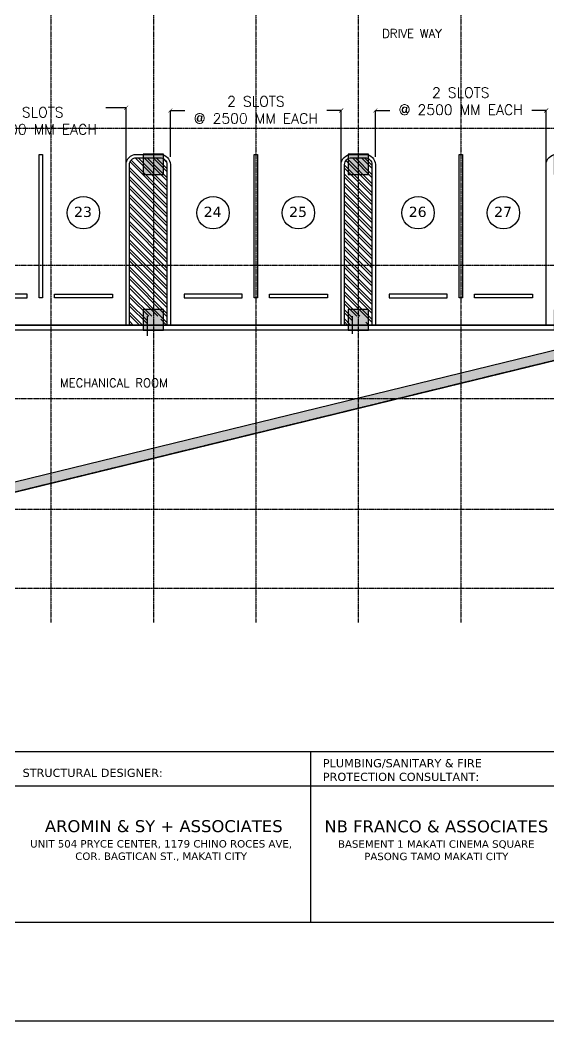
# Model space of a CAD drawing. Header units: inches. Extents: x -189245 to 740841, y -215444 to 469401.
# Drawn here: x -15841 to -353, y 109162 to 138490 of the extents above; entities that cross this region are included whole.
import ezdxf
from ezdxf.enums import TextEntityAlignment as Align

# ---------------------------------------------------------------- set-up
doc = ezdxf.new("R2010")
doc.units = ezdxf.units.IN
doc.header["$LTSCALE"] = 10
doc.header["$MEASUREMENT"] = 0
doc.linetypes.add('GRID NORMAL$0$GRID BASEMENT$0$GRID GROUND$0$GRID$0$$0$PHANTOM', pattern=[2.5, 1.25, -0.25, 0.25, -0.25, 0.25, -0.25])
for name, color, linetype in [('3', 252, 'Continuous'), ('A-CMU PLASTER', 8, 'Continuous'), ('A-CMU WALL', 4, 'Continuous'), ('A-COLUMN HATCH', 252, 'Continuous'), ('a-dim', 8, 'Continuous'), ('A-DOOR', 1, 'Continuous'), ('A-GRID', 8, 'Continuous'), ('A-PARKING', 252, 'Continuous'), ('A-RETAINING HATCH', 252, 'Continuous'), ('A-ROAD', 252, 'Continuous'), ('A-TEXT', 3, 'Continuous'), ('COL SETOUT', 1, 'Continuous'), ('TEXT', 3, 'Continuous'), ('TSG- WALL 100', 244, 'Continuous')]:
    doc.layers.add(name, color=color, linetype=linetype)
doc.layers.add('DEFPOINT', color=7, linetype='Continuous', plot=False)
doc.layers.add('Defpoints @ 1', color=7, linetype='Continuous', plot=False)
doc.styles.add('loudet_font200', font='romans.shx')
doc.styles.add('PRSP_Simplex', font='simplex.shx')
doc.styles.add('ROMANS 300', font='romans.shx', dxfattribs={"height": 300})
doc.styles.add('VERDANA', font='verdana.TTF')
doc.dimstyles.get("Standard").update_dxf_attribs({"dimtxt": 0.18, "dimasz": 0.18, "dimexe": 0.18, "dimexo": 0.0625, "dimgap": 0.09, "dimtad": 0, "dimtih": 1, "dimtoh": 1, "dimdec": 4, "dimzin": 0, "dimdsep": 46, "dimtxsty": 'Standard', "dimcen": 0.09, "dimadec": 0, "dimazin": 0, "dimtfac": 1, "dimtdec": 4, "dimtofl": 0, "dimtmove": 0, "dimatfit": 3, "dimfxl": 1, "dimtolj": 1, "dimtzin": 0, "dimarcsym": 0})

# ---------------------------------------------------------------- blocks, each defined once
blk = doc.blocks.new('Park-slot2')
at = {"color": 1}
blk.add_lwpolyline([(800, 1200), (5000, 1200), (5000, 1300), (800, 1300)], close=True, dxfattribs=at)
at = {"color": 2}
blk.add_lwpolyline([(800, 850), (900, 850), (900, -850), (800, -850)], close=True, dxfattribs=at)
blk = doc.blocks.new('_ARCHTICK')
at = {"color": 0, "linetype": 'ByBlock', "ltscale": 20, "const_width": 0.15}
blk.add_lwpolyline([(-0.5, -0.5), (0.5, 0.5)], dxfattribs=at)
blk = doc.blocks.new('*D915')
at = {"layer": 'a-dim', "color": 1, "lineweight": -2}
for p, q in [((-17736, 134561), (-17736, 135919)), ((-17736, 135919), (-17487, 135919)), ((-12736, 135919), (-13330, 135919)), ((-12736, 134254), (-12736, 135919))]:
    blk.add_line(p, q, dxfattribs=at)
at = {"layer": 'Defpoints', "color": 0}
for p in [(-12736, 135919), (-17736, 134561), (-12736, 134254)]:
    blk.add_point(p, dxfattribs=at)
at = {"layer": 'a-dim', "color": 1, "lineweight": -2, "xscale": 120, "yscale": 120, "zscale": 120, "rotation": 180}
blk.add_blockref('_ARCHTICK', (-17736, 135919), dxfattribs=at)
at = {"layer": 'a-dim', "color": 1, "lineweight": -2, "xscale": 120, "yscale": 120, "zscale": 120}
blk.add_blockref('_ARCHTICK', (-12736, 135919), dxfattribs=at)
at = {"layer": 'a-dim', "color": 3, "insert": (-15409, 135535), "char_height": 300, "attachment_point": 5, "style": 'ROMANS 300'}
blk.add_mtext('\\A1;2 SLOTS\\P@ 2500 MM EACH', dxfattribs=at)
blk = doc.blocks.new('*D916')
at = {"layer": 'a-dim', "color": 1, "lineweight": -2}
for p, q in [((-11439, 134481), (-11439, 135839)), ((-11439, 135839), (-11015, 135839)), ((-6439, 135839), (-6857, 135839)), ((-6439, 134174), (-6439, 135839))]:
    blk.add_line(p, q, dxfattribs=at)
at = {"layer": 'Defpoints', "color": 0}
for p in [(-6439, 135839), (-11439, 134481), (-6439, 134174)]:
    blk.add_point(p, dxfattribs=at)
at = {"layer": 'a-dim', "color": 1, "lineweight": -2, "xscale": 120, "yscale": 120, "zscale": 120, "rotation": 180}
blk.add_blockref('_ARCHTICK', (-11439, 135839), dxfattribs=at)
at = {"layer": 'a-dim', "color": 1, "lineweight": -2, "xscale": 120, "yscale": 120, "zscale": 120}
blk.add_blockref('_ARCHTICK', (-6439, 135839), dxfattribs=at)
at = {"layer": 'a-dim', "color": 3, "insert": (-8936, 135855), "char_height": 300, "attachment_point": 5, "style": 'ROMANS 300'}
blk.add_mtext('\\A1;2 SLOTS\\P@ 2500 MM EACH', dxfattribs=at)
blk = doc.blocks.new('*D917')
at = {"layer": 'a-dim', "color": 1, "lineweight": -2}
for p, q in [((-5436, 134481), (-5436, 135839)), ((-5436, 135839), (-5015, 135839)), ((-436, 135839), (-857, 135839)), ((-436, 134174), (-436, 135839))]:
    blk.add_line(p, q, dxfattribs=at)
at = {"layer": 'Defpoints', "color": 0}
for p in [(-436, 135839), (-5436, 134481), (-436, 134174)]:
    blk.add_point(p, dxfattribs=at)
at = {"layer": 'a-dim', "color": 1, "lineweight": -2, "xscale": 120, "yscale": 120, "zscale": 120, "rotation": 180}
blk.add_blockref('_ARCHTICK', (-5436, 135839), dxfattribs=at)
at = {"layer": 'a-dim', "color": 1, "lineweight": -2, "xscale": 120, "yscale": 120, "zscale": 120}
blk.add_blockref('_ARCHTICK', (-436, 135839), dxfattribs=at)
at = {"layer": 'a-dim', "color": 3, "insert": (-2936, 136112), "char_height": 300, "attachment_point": 5, "style": 'ROMANS 300'}
blk.add_mtext('\\A1;2 SLOTS\\P@ 2500 MM EACH', dxfattribs=at)
blk = doc.blocks.new('1')
at = {"layer": 'A-DOOR'}
blk.add_circle((0, 0), 475, dxfattribs=at)
at = {"layer": 'TEXT', "style": 'VERDANA'}
blk.add_attdef('15B', (-404, -124), '', height=300, dxfattribs=at)

msp = doc.modelspace()

# ---------------------------------------------------------------- hatches: boundary and pattern name
at = {"layer": 'A-PARKING'}
h = msp.add_hatch(dxfattribs=at)
h.set_pattern_fill('ANSI32', color=8, scale=500, angle=90, style=0)
h.set_pattern_definition([(135, (-33710.7, 11970.54), (-132.58252, -132.58252), []), (135, (-33710.7, 12058.93), (-132.58252, -132.58252), [])])
h.paths.add_polyline_path([(-5535.98035, 131339.28209), (-5917.02597, 131338.99734), (-5917.02597, 129811.07958), (-5717.02597, 129811.07958), (-5717.02597, 129553.88317), (-5535.98035, 129553.88317)])
h.paths.add_polyline_path([(-5917.02597, 131338.99734), (-6339.10535, 131338.68193), (-6339.10535, 129553.88317), (-6117.02597, 129553.88317), (-6117.02597, 129811.07958), (-5917.02597, 129811.07958)])
h.paths.add_polyline_path([(-5535.98035, 134253.88317, 0.4142135624), (-5735.98035, 134453.88317), (-5917.02597, 134453.88317), (-5917.02597, 131338.99734), (-5535.98035, 131339.28209)])
h.paths.add_polyline_path([(-5917.02597, 134453.88317), (-6139.10535, 134453.88317, 0.4142135624), (-6339.10535, 134253.88317), (-6339.10535, 131338.68193), (-5917.02597, 131338.99734)])
h.paths.add_polyline_path([(-11539.10535, 134253.88317, 0.4142135624), (-11739.10535, 134453.88317), (-11917.02597, 134453.88317), (-11917.02597, 131334.51364), (-11539.10535, 131334.79606)])
h.paths.add_polyline_path([(-11917.02597, 134453.88317), (-12435.98035, 134453.88317, 0.4142135624), (-12635.98035, 134253.88317), (-12635.98035, 131333.97638), (-11917.02597, 131334.51364)])
h.paths.add_polyline_path([(-11917.02597, 131334.51364), (-12635.98035, 131333.97638), (-12635.98035, 129553.88317), (-12123.27597, 129553.88317), (-12123.27597, 129811.07958), (-11917.02597, 129811.07958)])
h.paths.add_polyline_path([(-11539.10535, 131334.79606), (-11917.02597, 131334.51364), (-11917.02597, 129811.07958), (-11723.27597, 129811.07958), (-11723.27597, 129553.88317), (-11539.10535, 129553.88317)])
at = {"layer": 'A-RETAINING HATCH', "ltscale": 2}
h = msp.add_hatch(color=256, dxfattribs=at)
h.paths.add_polyline_path([(-33710.98035, 174466.41645), (-36154.79826, 174466.41645), (-36919.45453, 170416.55586), (-36940.82955, 170259.33448), (-37901.00309, 163196.89424), (-38512.67928, 155926.09267), (-38748.67197, 148654.55267), (-38607.80593, 141369.98807), (-38092.91343, 134081.92157), (-37205.75487, 126829.90499), (-36385.40563, 122141.34986), (-33710.98035, 122141.34986), (-33710.98035, 121841.34986), (-36637.47257, 121841.34986), (-37502.59696, 126785.80913), (-38391.62622, 134053.11762), (-38907.60135, 141356.50819), (-39048.76609, 148656.51948), (-38812.25769, 155943.94953), (-38199.35805, 163229.29404), (-37238.09484, 170299.74916), (-37215.67917, 170464.62491), (-36403.45569, 174766.41645), (-33710.98035, 174766.41648)])
h.paths.add_polyline_path([(-27035.98035, 172453.88317), (-28335.98035, 172453.88317), (-28335.98035, 172153.88317), (-27035.98035, 172153.88317)])
h.paths.add_polyline_path([(-21635.94908, 172153.88317), (-19660.62503, 172153.88317), (-15035.94908, 170832.68086), (-15035.94908, 167153.88317), (-2158.97239, 167153.88317), (13464.01965, 162690.59265), (13464.01965, 155053.88317), (13764.01965, 155053.88317), (13764.01965, 162916.88895), (-2116.95962, 167453.88314), (-14735.94908, 167453.88314), (-14735.94908, 171058.97715), (-19618.61237, 172453.88317), (-21635.94908, 172453.88317)])
h.paths.add_polyline_path([(13464.01965, 132157.45303), (13464.01965, 141553.41648), (13764.01965, 141553.41648), (13764.01965, 131921.89602), (13764.01966, 131921.89602), (-18046.87211, 124153.88317), (-21860.98035, 124153.88317), (-21860.98035, 124453.88317), (-18082.97077, 124453.88317)])
h.paths.add_polyline_path([(-27035.98035, 124453.88317), (-28335.98035, 124453.88317), (-28335.98035, 124153.88317), (-27035.98035, 124153.88317)])
h.paths.add_polyline_path([(13464.01965, 147553.88317), (13464.01965, 149053.41648)])
edge = h.paths.add_edge_path()
edge.add_line((13764.01965, 155053.88317), (13764.01965, 162916.88895))
edge.add_line((13464.01965, 155053.88317), (13464.01965, 162053.88317))
edge.add_line((13464.01965, 150653.88317), (13464.01965, 153553.41648))
edge.add_line((13464.01965, 143153.88317), (13464.01965, 145953.88317))
edge.add_line((13464.01965, 150653.88317), (13464.01965, 153353.88317))
edge.add_line((13464.01965, 143253.88317), (13464.01965, 145953.88317))
h.paths.add_polyline_path([(-21635.94908, 172453.88317), (-21860.98035, 172453.88317), (-21860.98035, 172153.88317), (-21635.94908, 172153.88317)])
h.paths.add_polyline_path([(13764.01965, 153553.41648), (13364.01965, 153553.41648), (13364.01965, 150553.41648), (13764.01965, 150553.41648)])
h.paths.add_polyline_path([(13764.01965, 149053.41648), (13364.01965, 149053.41648), (13364.01965, 147553.41648), (13764.01965, 147553.41648)])
h.paths.add_polyline_path([(13764.01965, 146053.41648), (13364.01965, 146053.41648), (13364.01965, 143053.41648), (13764.01965, 143053.41648)])
at = {"layer": 'COL SETOUT'}
h = msp.add_hatch(color=254, dxfattribs=at)
h.paths.add_polyline_path([(-18235.97976, 129403.88317), (-17635.97976, 129403.88317), (-17635.97976, 130003.88317), (-18235.97976, 130003.88317)])
h.paths.add_polyline_path([(-12235.98035, 129403.88317), (-11635.98035, 129403.88317), (-11635.98035, 130003.88317), (-12235.98035, 130003.88317)])
h.paths.add_polyline_path([(-6235.98035, 129404.3497), (-5635.98035, 129404.3497), (-5635.98035, 130004.3497), (-6235.98035, 130004.3497)])
h.paths.add_polyline_path([(-235.98035, 129403.88317), (364.01965, 129403.88317), (364.01965, 130003.88317), (-235.98035, 130003.88317)])
h.paths.add_polyline_path([(2664.01965, 129403.88317), (3264.01965, 129403.88317), (3264.01965, 130003.88317), (2664.01965, 130003.88317)])
h.paths.add_polyline_path([(7035.56447, 130308.82722), (7618.85782, 130449.42904), (7478.256, 131032.72238), (6894.96265, 130892.12056)])
h.paths.add_polyline_path([(6106.23214, 134433.58392), (6690.85418, 134568.55455), (6555.88354, 135153.17659), (5971.2615, 135018.20596)])
h.paths.add_polyline_path([(13158.19799, 131805.44429), (13741.49134, 131946.0461), (13600.88952, 132529.33945), (13017.59617, 132388.73763)])
h.paths.add_polyline_path([(13179.2615, 136120.38991), (13763.88354, 136255.36054), (13628.91291, 136839.98258), (13044.29087, 136705.01195)])
h.paths.add_polyline_path([(13164.01965, 141553.88317), (13764.01965, 141553.88317), (13764.01965, 143053.88317), (13164.01965, 143053.88317)])
h.paths.add_polyline_path([(13164.01965, 146053.88317), (13764.01965, 146053.88317), (13764.01965, 147553.88317), (13164.01965, 147553.88317)])
h.paths.add_polyline_path([(13164.01965, 149053.88317), (13764.01965, 149053.88317), (13764.01965, 150553.88317), (13164.01965, 150553.88317)])
h.paths.add_polyline_path([(13164.01965, 153553.88317), (13764.01965, 153553.88317), (13764.01965, 155053.88317), (13164.01965, 155053.88317)])
h.paths.add_polyline_path([(13164.01965, 162076.48206), (13764.01965, 162076.48206), (13764.01965, 162676.48206), (13164.01965, 162676.48206)])
h.paths.add_polyline_path([(5664.01965, 162053.88317), (6264.01965, 162053.88317), (6264.01965, 162653.88317), (5664.01965, 162653.88317)], flags=17)
h.paths.add_polyline_path([(-285.98035, 146353.88317), (414.01965, 146353.88317), (414.01965, 147553.88317), (-285.98035, 147553.88317)], flags=17)
h.paths.add_polyline_path([(-285.98035, 141553.88317), (414.01965, 141553.88317), (414.01965, 142753.88317), (-285.98035, 142753.88317)], flags=17)
h.paths.add_polyline_path([(-6285.98035, 141553.88317), (-5585.98035, 141553.88317), (-5585.98035, 142753.88317), (-6285.98035, 142753.88317)], flags=17)
h.paths.add_polyline_path([(-12285.98035, 141553.88317), (-11585.98035, 141553.88317), (-11585.98035, 142753.88317), (-12285.98035, 142753.88317)], flags=17)
h.paths.add_polyline_path([(-12285.98035, 146353.88317), (-11585.98035, 146353.88317), (-11585.98035, 147553.88317), (-12285.98035, 147553.88317)], flags=17)
h.paths.add_polyline_path([(-18285.98035, 146353.88317), (-17585.98035, 146353.88317), (-17585.98035, 147553.88317), (-18285.98035, 147553.88317)])
edge = h.paths.add_edge_path()
edge.add_line((-2592.23035, 167053.88317), (6331.07934, 162203.88317))
edge.add_arc((-11742.23035, 141353.88317), 200, 270, 360)
edge.add_arc((-11742.23035, 141353.88317), 300, 270, 360)
edge.add_line((-12142.23035, 141153.88317), (-11742.23035, 141153.88317))
edge.add_line((-12142.23035, 141053.88317), (-11742.23035, 141053.88317))
edge.add_arc((-12142.23035, 141353.88317), 200, 180, 270)
edge.add_arc((-12142.23035, 141353.88317), 300, 180, 270)
h = msp.add_hatch(color=254, dxfattribs=at)
h.paths.add_polyline_path([(-18235.98036, 133958.04826), (-17635.98036, 133958.04826), (-17635.98036, 134558.04826), (-18235.98036, 134558.04826)])
h.paths.add_polyline_path([(-235.98133, 133960.69607), (364.01867, 133960.69607), (364.01867, 134560.69607), (-235.98133, 134560.69607)])
h.paths.add_polyline_path([(-6235.98121, 133959.83461), (-5635.98121, 133959.83461), (-5635.98121, 134559.83461), (-6235.98121, 134559.83461)])
h.paths.add_polyline_path([(-12235.98108, 133958.96918), (-11635.98108, 133958.96918), (-11635.98108, 134558.96918), (-12235.98108, 134558.96918)])
edge = h.paths.add_edge_path()
edge.add_arc((-18036.05227, 135015.05925), 200, 0, 90)
edge.add_arc((-18036.05227, 135015.05925), 300, 0, 90)
edge.add_arc((-18448.55227, 135015.05925), 200, 90, 180)
edge.add_arc((-18448.55227, 135015.05925), 300, 90, 180)
edge.add_line((-18036.05227, 135215.05925), (-18448.55227, 135215.05925))
edge.add_line((-18036.05227, 135315.05925), (-18448.55227, 135315.05925))
h.paths.add_polyline_path([(-5089.55178, 136586.54288), (-782.40892, 136586.54288), (-782.40892, 135636.54288), (-5089.55178, 135636.54288)], flags=9)
h.paths.add_polyline_path([(-11089.55178, 136330.10951), (-6782.40892, 136330.10951), (-6782.40892, 135380.10951), (-11089.55178, 135380.10951)], flags=9)
h.paths.add_polyline_path([(-17562.28101, 136010.10951), (-13255.13815, 136010.10951), (-13255.13815, 135060.10951), (-17562.28101, 135060.10951)], flags=9)

# ---------------------------------------------------------------- linework, layer by layer
at = {"layer": '3', "color": 3, "linetype": 'GRID NORMAL$0$GRID BASEMENT$0$GRID GROUND$0$GRID$0$$0$PHANTOM', "flags": 128}
msp.add_lwpolyline([(17371.35219, 161873.70839), (16907.36937, 153196.10388), (17289.02822, 141092.11956), (18264.2428, 133020.82124), (-36399.54194, 119672.28056), (-37656.67603, 126517.80566), (-38611.74904, 133815.57488), (-39192.1149, 141152.6571), (-39395.69803, 148489.83325), (-39219.51338, 155817.71555), (-38664.92755, 163146.76286), (-37737.27581, 170427.90716), (-36503.49476, 177277.67973), (17390.30657, 161880.9048)], dxfattribs=at)
msp.add_lwpolyline([(17371.35219, 161873.70839), (16907.36937, 153196.10388), (17289.02822, 141092.11956), (18264.2428, 133020.82124), (-36399.54194, 119672.28056), (-37656.67603, 126517.80566), (-38611.74904, 133815.57488), (-39192.1149, 141152.6571), (-39395.69803, 148489.83325), (-39219.51338, 155817.71555), (-38664.92755, 163146.76286), (-37737.27581, 170427.90716), (-36503.49476, 177277.67973), (17390.30657, 161880.9048)], dxfattribs=at)
at = {"layer": 'A-CMU PLASTER'}
for p, q in [((-12123.27597, 129553.88317), (-17717.02597, 129553.88317)), ((-12123.27597, 129403.88317), (-17567.02597, 129403.88317)), ((-6117.02597, 129553.88317), (-11723.27597, 129553.88317)), ((-6117.02597, 129403.88317), (-11723.27597, 129403.88317)), ((-117.02597, 129553.88317), (-5717.02597, 129553.88317)), ((-117.02597, 129403.88317), (-5717.02597, 129403.88317))]:
    msp.add_line(p, q, dxfattribs=at)
at = {"layer": 'A-CMU WALL'}
msp.add_lwpolyline([(-17715.98035, 129553.88317), (2802.10639, 129553.88317), (2187.83942, 129403.88317), (-17715.98035, 129403.88317)], close=True, dxfattribs=at)
at = {"layer": 'A-COLUMN HATCH', "color": 8}
for p, q in [((-12123.27597, 129811.07958), (-12123.27597, 129233.43544)), ((-6117.02597, 129811.07958), (-6117.02597, 129291.51861))]:
    msp.add_line(p, q, dxfattribs=at)
at = {"layer": 'A-GRID', "linetype": 'GRID NORMAL$0$GRID BASEMENT$0$GRID GROUND$0$GRID$0$$0$PHANTOM'}
for p, q in [((-14935.98035, 178562.49557), (-14935.98035, 120834.15344)), ((-11935.98035, 178562.49557), (-11935.98035, 120834.15344)), ((-8935.98035, 178562.49557), (-8935.98035, 120834.15344)), ((-5935.98035, 178562.49557), (-5935.98035, 120834.15344)), ((-2935.98035, 178562.49557), (-2935.98035, 120834.15344)), ((23234.69143, 135313.55423), (-43780.74842, 135303.88317))]:
    msp.add_line(p, q, dxfattribs=at)
for points in [[(-43780.71688, 131303.52018), (23234.69143, 131305.93244)], [(-43780.74842, 127403.88317), (23234.69143, 127403.88317)], [(-43780.74842, 124153.88317), (23234.69143, 124153.88317)], [(-43780.74842, 121841.34986), (23234.7224, 121841.34986)]]:
    msp.add_lwpolyline(points, dxfattribs=at)
at = {"layer": 'A-PARKING', "color": 2}
for points in [[(-14835.98035, 130353.88317), (-14835.98035, 130453.88317), (-13135.98035, 130453.88317), (-13135.98035, 130353.88317)], [(-8539.10535, 130353.88317), (-8539.10535, 130453.88317), (-6839.10535, 130453.88317), (-6839.10535, 130353.88317)], [(-2535.98035, 130353.88317), (-2535.98035, 130453.88317), (-835.98035, 130453.88317), (-835.98035, 130353.88317)]]:
    msp.add_lwpolyline(points, close=True, dxfattribs=at)
at = {"layer": 'A-ROAD'}
for points in [[(-12735.98035, 129553.88317), (-12735.98035, 134253.88317, -0.4142135624), (-12435.98035, 134553.88317), (-11739.10535, 134553.88317, -0.4142135624), (-11439.10535, 134253.88317), (-11439.10535, 129553.88317)], [(-12635.98035, 129553.88317), (-12635.98035, 134253.88317, -0.4142135624), (-12435.98035, 134453.88317), (-11739.10535, 134453.88317, -0.4142135624), (-11539.10535, 134253.88317), (-11539.10535, 129553.88317)], [(-6439.10535, 129553.88317), (-6439.10535, 134253.88317, -0.4142135624), (-6139.10535, 134553.88317), (-5735.98035, 134553.88317, -0.4142135624), (-5435.98035, 134253.88317), (-5435.98035, 129553.88317)], [(-6339.10535, 129553.88317), (-6339.10535, 134253.88317, -0.4142135624), (-6139.10535, 134453.88317), (-5735.98035, 134453.88317, -0.4142135624), (-5535.98035, 134253.88317), (-5535.98035, 129553.88317)], [(-435.98035, 129553.88317), (-435.98035, 134253.88317, -0.4142135624), (-135.98035, 134553.88317), (114.01965, 134553.88317, -0.4142135624), (414.01965, 134253.88317), (414.01965, 129553.88317)]]:
    msp.add_lwpolyline(points, format="xyb", dxfattribs=at)
at = {"layer": 'COL SETOUT', "color": 6, "ltscale": 2}
for points in [[(-12235.98108, 133958.96918), (-11635.98108, 133958.96918), (-11635.98108, 134558.96918), (-12235.98108, 134558.96918)], [(-6235.98121, 133959.83461), (-5635.98121, 133959.83461), (-5635.98121, 134559.83461), (-6235.98121, 134559.83461)], [(-12235.98035, 129403.88317), (-11635.98035, 129403.88317), (-11635.98035, 130003.88317), (-12235.98035, 130003.88317)], [(-6235.98035, 129404.3497), (-5635.98035, 129404.3497), (-5635.98035, 130004.3497), (-6235.98035, 130004.3497)]]:
    msp.add_lwpolyline(points, close=True, dxfattribs=at)
at = {"layer": 'DEFPOINT'}
for points in [[(-36637.47257, 121841.34986), (-28335.98035, 121841.34986), (-28335.98035, 124153.88317), (-18046.87211, 124153.88317), (13764.01965, 131921.89602), (13764.01965, 162916.88895), (-2116.95962, 167453.88314), (-2116.95963, 167453.88314), (-14735.94908, 167453.88314), (-14735.94908, 171058.96824), (-19618.61236, 172453.88317), (-28335.98035, 172453.88321), (-28335.98035, 174766.41648), (-36403.45569, 174766.41648)], [(-38694.02695, 145828.9843), (-27035.98035, 145828.9843), (-27035.98035, 143803.88317), (-24035.98035, 143803.88317), (-24033.75706, 142253.88317), (-24158.75706, 142261.07958), (-24158.75706, 141553.88317), (-23065.60819, 141553.88317), (-23060.98035, 143803.88317), (-21035.98035, 143803.88317), (2846.71196, 143803.88317), (2846.71196, 143803.88317), (2664.01965, 129553.88317), (-17715.98035, 129553.88317), (-17717.02597, 125228.88317), (-21860.98035, 125228.88317), (-21860.98035, 127503.88317), (-27035.98035, 127503.88321), (-27041.8204, 124153.88317), (-28335.98035, 124153.88317), (-28335.98035, 124002.31454), (-28335.98035, 122391.34986), (-28335.98035, 121841.34986), (-32691.88408, 121841.34986)], [(-17717.02597, 125228.88317), (-17717.02597, 129553.88317), (2664.01965, 129553.88317), (2655.01714, 129209.50719), (-16567.02597, 124515.25197), (-16567.02597, 125228.88317), (-17717.02597, 125228.88317)]]:
    msp.add_lwpolyline(points, dxfattribs=at)
at = {"layer": 'Defpoints', "color": 5}
msp.add_line((-59733.94026, 117061.63702), (35466.05974, 117061.63702), dxfattribs=at)
at = {"layer": 'Defpoints'}
for p, q in [((-7325.51908, 112061.63702), (-7325.51908, 117061.63702)), ((-59733.94026, 116053.10479), (35466.05974, 116053.10479))]:
    msp.add_line(p, q, dxfattribs=at)
at = {"layer": 'Defpoints', "color": 2}
msp.add_lwpolyline([(-65826.94026, 109161.63702), (39173.05974, 109161.63702), (39173.05974, 183411.63702), (-65826.94026, 183411.63702)], close=True, dxfattribs=at)
at = {"layer": 'Defpoints', "color": 5}
msp.add_lwpolyline([(-59733.94026, 112061.63702), (35466.05974, 112061.63702), (35466.05974, 180511.63702), (-59733.94026, 180511.63702)], close=True, dxfattribs=at)
at = {"layer": 'TSG- WALL 100', "color": 4, "ltscale": 2}
msp.add_lwpolyline([(13464.01965, 132157.45303), (13464.01965, 141553.41648), (13764.01965, 141553.41648), (13764.01965, 131921.89602), (13764.01966, 131921.89602), (-18046.87211, 124153.88317), (-21860.98035, 124153.88317), (-21860.98035, 124453.88317), (-18082.97077, 124453.88317), (13464.01965, 132157.45303)], dxfattribs=at)

# ---------------------------------------------------------------- block references
at = {"layer": 'A-DOOR'}
for p, values in [((-13985.98035, 132843.15141), {'15B': ' 23'}), ((-10189.10535, 132843.15141), {'15B': ' 24'}), ((-7689.10535, 132843.15141), {'15B': ' 25'}), ((-4185.98035, 132843.15141), {'15B': ' 26'}), ((-1685.98035, 132843.15141), {'15B': ' 27'})]:
    msp.add_blockref('1', p, dxfattribs=at).add_auto_attribs(values)
at = {"layer": 'A-PARKING', "color": 1, "xscale": -1, "rotation": 270}
for p in [(-16485.98035, 129553.88317), (-10189.10535, 129553.88317), (-4185.98035, 129553.88317)]:
    msp.add_blockref('Park-slot2', p, dxfattribs=at)

# ---------------------------------------------------------------- texts
at = {"layer": 'A-TEXT', "linetype": 'Continuous', "style": 'PRSP_Simplex'}
for s, p in [('DRIVE WAY', (-4363.74171, 138095.03913)), ('MECHANICAL ROOM', (-13092.46583, 127857.80677))]:
    msp.add_text(s, height=250, dxfattribs=at).set_placement(p, align=Align.MIDDLE)
at = {"layer": 'Defpoints', "linetype": 'Continuous', "char_height": 239.5008, "attachment_point": 1, "style": 'loudet_font200'}
for s, insert, width in [('{\\fVerdana|b0|i0|c0|p34;PLUMBING/SANITARY & FIRE PROTECTION CONSULTANT:}', (-6974.48148, 116833.92717), 6754.4897056), ('{\\fVerdana|b0|i0|c0|p34;STRUCTURAL DESIGNER:}', (-15766.14117, 116552.03758), 4464.9539396)]:
    msp.add_mtext(s, dxfattribs=dict(at, insert=insert, width=width))
at = {"layer": 'Defpoints @ 1', "linetype": 'Continuous', "char_height": 388.8, "attachment_point": 5, "style": 'loudet_font200'}
for s, insert in [('{\\fVerdana|b0|i0|c0|p34;\\H0.90021x; AROMIN & SY + ASSOCIATES\\H1.1109x;\\P\\H0.56x;UNIT 504 PRYCE CENTER, 1179 CHINO ROCES AVE,\\PCOR. BAGTICAN ST., MAKATI CITY}', (-11709.70573, 114445.51712)), ('{\\fVerdana|b0|i0|c0|p34;\\H0.90021x;NB FRANCO & ASSOCIATES\\H1.1109x;\\P\\H0.56x;BASEMENT 1 MAKATI CINEMA SQUARE\\PPASONG TAMO MAKATI CITY}', (-3652.79641, 114454.20226))]:
    msp.add_mtext(s, dxfattribs=dict(at, insert=insert))

# ---------------------------------------------------------------- dimensions: what is measured, and where the dimension line sits
at = {"layer": 'a-dim', "color": 3}
for base, p1, p2, picture, middle in [((-435.98035, 135838.96127), (-5436.06667, 134481.07958), (-435.98035, 134173.88317), '*D917', (-2935.98035, 136111.54288)), ((-6439.10535, 135838.96127), (-11439.19167, 134481.07958), (-6439.10535, 134173.88317), '*D916', (-8935.98035, 135855.10951)), ((-12735.98035, 135918.96127), (-17736.06667, 134561.07958), (-12735.98035, 134253.88317), '*D915', (-15408.70958, 135535.10951))]:
    dim = msp.add_linear_dim(base=base, p1=p1, p2=p2, text='2 SLOTS\\P@ 2500 MM EACH', dimstyle='Standard', override={"dimasz": 120, "dimtxsty": 'ROMANS 300', "dimblk1": 'ARCHTICK', "dimblk2": 'ARCHTICK', "dimsah": 1, "dimclrd": 1, "dimclre": 1, "dimclrt": 3, "dimtmove": 1}, dxfattribs=at)
    dim.commit()
    dim.dimension.update_dxf_attribs({"geometry": picture, "text_midpoint": middle, "dimtype": 160})

doc.saveas('drawing.dxf')
